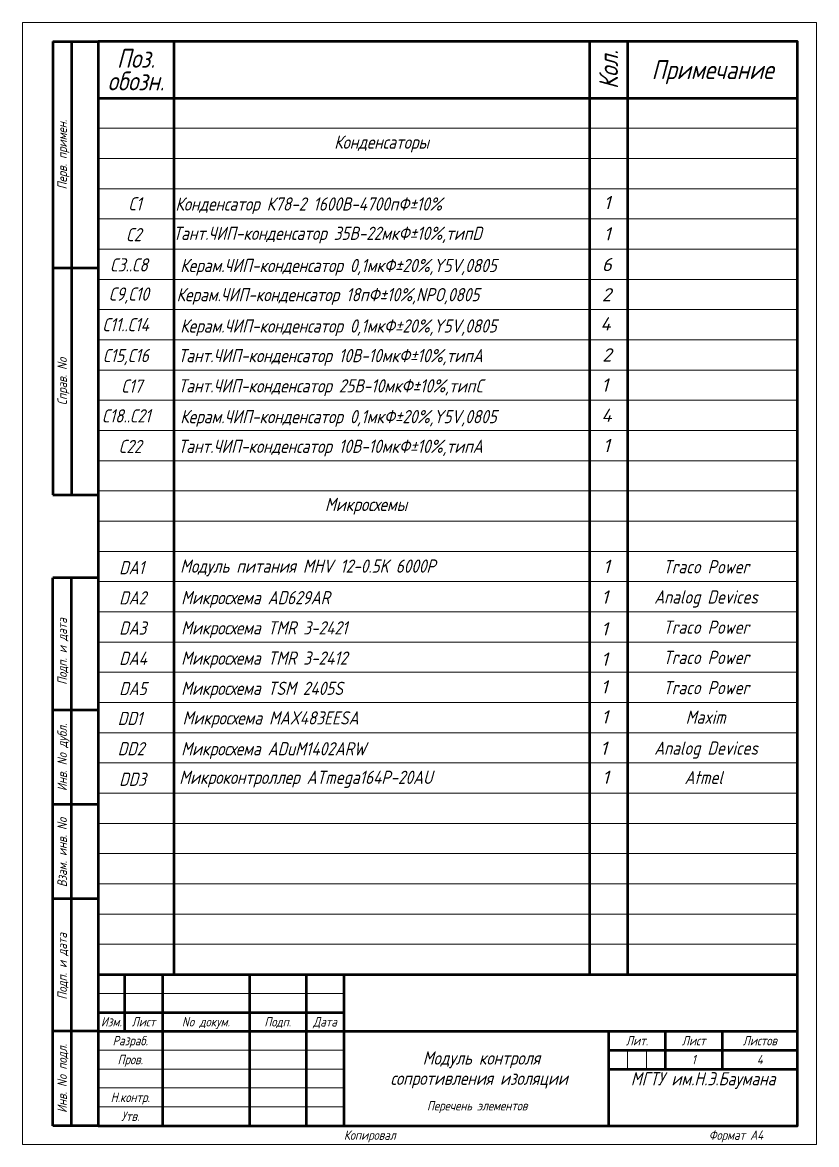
# Model space of a CAD drawing. Header units: millimetres. Extents: x 356 to 1673, y 166 to 463.
# Drawn here: x 803.1 to 1013.1, y 165.5 to 462.5 of the extents above; entities that cross this region are included whole.
import ezdxf
from ezdxf.enums import TextEntityAlignment as Align

# ---------------------------------------------------------------- set-up
doc = ezdxf.new("R2010")
doc.units = ezdxf.units.MM
for name, color, linetype, lineweight in [('OSN25', 2, 'Continuous', 20), ('OSN50', 3, 'Continuous', 50), ('TEXT', 1, 'Continuous', 30)]:
    doc.layers.add(name, color=color, linetype=linetype, lineweight=lineweight)
doc.styles.add('E', font='simplex.shx', dxfattribs={"width": 0.8, "oblique": 15})
doc.styles.add('E1', font='simplex.shx', dxfattribs={"oblique": 15})

msp = doc.modelspace()

# ---------------------------------------------------------------- linework, layer by layer
at = {"layer": 'OSN25'}
for p, q in [((823.08, 434.54), (1008.08, 434.54)), ((823.08, 426.54), (1008.08, 426.54)), ((823.08, 418.54), (1008.08, 418.54)), ((823.08, 410.54), (1008.08, 410.54)), ((823.08, 402.54), (1008.08, 402.54)), ((823.08, 394.54), (1008.08, 394.54)), ((823.08, 386.54), (1008.08, 386.54)), ((823.08, 378.54), (1008.08, 378.54)), ((823.08, 370.54), (1008.08, 370.54)), ((823.08, 362.54), (1008.08, 362.54)), ((823.08, 354.54), (1008.08, 354.54)), ((823.08, 346.54), (1008.08, 346.54)), ((823.08, 338.54), (1008.08, 338.54)), ((823.08, 330.54), (1008.08, 330.54)), ((823.08, 322.54), (1008.08, 322.54)), ((823.08, 314.54), (1008.08, 314.54)), ((823.08, 306.54), (1008.08, 306.54)), ((823.08, 298.54), (1008.08, 298.54)), ((823.08, 290.54), (1008.08, 290.54)), ((823.08, 282.54), (1008.08, 282.54)), ((823.08, 274.54), (1008.08, 274.54)), ((823.08, 266.54), (1008.08, 266.54)), ((823.08, 258.54), (1008.08, 258.54)), ((823.08, 250.54), (1008.08, 250.54)), ((823.08, 242.54), (1008.08, 242.54)), ((823.08, 234.54), (1008.08, 234.54)), ((823.08, 226.54), (1008.08, 226.54)), ((823.08, 218.54), (1008.08, 218.54)), ((823.08, 205.54), (888.08, 205.54)), ((823.08, 190.54), (888.08, 190.54)), ((963.08, 190.54), (963.08, 185.54)), ((968.08, 190.54), (968.08, 185.54)), ((823.08, 185.54), (888.08, 185.54)), ((823.08, 180.54), (888.08, 180.54)), ((823.08, 175.54), (888.08, 175.54))]:
    msp.add_line(p, q, dxfattribs=at)
msp.add_lwpolyline([(803.08, 165.54), (1013.08, 165.54), (1013.08, 462.54), (803.08, 462.54)], close=True, dxfattribs=at)
at = {"layer": 'OSN50'}
for p, q in [((811.08, 457.54), (823.08, 457.54)), ((816.08, 457.54), (816.08, 337.54)), ((843.08, 457.54), (843.08, 210.54)), ((953.08, 457.54), (953.08, 210.54)), ((963.08, 457.54), (963.08, 210.54)), ((823.08, 442.54), (1008.08, 442.54)), ((816.08, 170.54), (816.08, 315.54)), ((823.08, 210.54), (1008.08, 210.54)), ((830.08, 210.54), (830.08, 195.54)), ((840.08, 210.54), (840.08, 170.54)), ((863.08, 210.54), (863.08, 170.54)), ((878.08, 210.54), (878.08, 170.54)), ((888.08, 210.54), (888.08, 170.54)), ((823.08, 200.54), (888.08, 200.54)), ((823.08, 195.54), (888.08, 195.54)), ((888.08, 195.54), (1008.08, 195.54)), ((958.08, 195.54), (958.08, 170.54)), ((973.08, 195.54), (973.08, 185.54)), ((988.08, 195.54), (988.08, 185.54)), ((958.08, 190.54), (1008.08, 190.54)), ((958.08, 185.54), (1008.08, 185.54))]:
    msp.add_line(p, q, dxfattribs=at)
for points in [[(811.08, 457.54), (811.08, 337.54)], [(823.08, 397.54), (811.08, 397.54)], [(811.08, 337.54), (823.08, 337.54)], [(823.08, 315.54), (811.08, 315.54)], [(811.08, 170.54), (811.08, 315.54)], [(823.08, 280.54), (811.08, 280.54)], [(823.08, 255.54), (811.08, 255.54)], [(823.08, 230.54), (811.08, 230.54)], [(823.08, 195.54), (811.08, 195.54)], [(823.08, 170.54), (811.08, 170.54)]]:
    msp.add_lwpolyline(points, dxfattribs=at)
msp.add_lwpolyline([(823.08, 170.54), (1008.08, 170.54), (1008.08, 457.54), (823.08, 457.54)], close=True, dxfattribs=at)

# ---------------------------------------------------------------- texts
at = {"layer": 'TEXT', "style": 'E', "oblique": 15, "width": 0.8}
for s, height, p in [('Поз.', 5, (833.08, 453.04)), ('Примечание', 5, (985.58, 450.04)), ('обозн.', 5, (833.08, 447.05)), ('Конденсаторы', 3.5, (898.04, 430.86)), ('Микросхемы', 3.5, (893.94, 334.97)), ('Traco Power', 3.5, (983.87, 318.48)), ('Analog Devices', 3.5, (983.87, 310.48)), ('Traco Power', 3.5, (983.87, 302.48)), ('Traco Power', 3.5, (983.87, 294.48)), ('Traco Power', 3.5, (983.87, 286.48)), ('Maxim', 3.5, (983.76, 278.67)), ('Analog Devices', 3.5, (983.87, 270.48)), ('Atmel', 3.5, (983.22, 262.71)), ('Изм.', 2.5, (826.58, 198.04)), ('Лист', 2.5, (835.08, 198.04)), ('No докум.', 2.5, (851.58, 198.04)), ('Подп.', 2.5, (870.58, 198.04)), ('Дата', 2.5, (883.08, 198.04)), ('Разраб.', 2.5, (831.58, 193.04)), ('Лит.', 2.5, (965.58, 193.04)), ('Лист', 2.5, (980.58, 193.04)), ('Листов', 2.5, (998.08, 193.04)), ('Модуль контроля', 3.5, (924.45, 188.45)), ('Пров.', 2.5, (831.58, 188.04)), ('1', 2.5, (980.58, 188.04)), ('4', 2.5, (998.08, 188.04)), ('сопротивления изоляции', 3.5, (923.84, 183.08)), ('МГТУ им.Н.Э.Баумана', 3.5, (983.08, 182.96)), ('Н.контр.', 2.5, (831.58, 178.04)), ('Перечень элементов', 2.5, (923.33, 175.82)), ('Утв.', 2.5, (831.58, 173.04))]:
    msp.add_text(s, height=height, dxfattribs=at).set_placement(p, align=Align.MIDDLE_CENTER)
for s, height, p in [('Кол.', 5, (958.08, 450.04)), ('Перв. примен.', 2.5, (813.58, 427.54)), ('Справ. No', 2.5, (813.58, 367.54)), ('Подп. и дата', 2.5, (813.58, 296.04)), ('Инв. No дубл.', 2.5, (813.58, 268.03)), ('Взам. инв. No', 2.5, (813.58, 242.87)), ('Подп. и дата', 2.5, (813.58, 212.71)), ('Инв. No подл.', 2.5, (813.58, 183.04))]:
    msp.add_text(s, height=height, rotation=90, dxfattribs=at).set_placement(p, align=Align.MIDDLE_CENTER)
at = {"layer": 'TEXT', "style": 'E1', "oblique": 15, "width": 0.8}
for s, p in [('C1', (831.03, 412.8)), ('Конденсатор К78-2 1600В-4700пФ±10%%%', (843.52, 412.74)), ('C2', (830.42, 404.63)), ('Тант.ЧИП-конденсатор 35В-22мкФ±10%%%,типD', (842.95, 404.98)), ('C3..С8', (826.18, 396.63)), ('Керам.ЧИП-конденсатор 0,1мкФ±20%%%,Y5V,0805', (844.82, 396.46)), ('C9,С10', (825.84, 388.9)), ('Керам.ЧИП-конденсатор 18пФ±10%%%,NPO,0805', (843.84, 388.74)), ('C11..С14', (824.16, 380.8)), ('Керам.ЧИП-конденсатор 0,1мкФ±20%%%,Y5V,0805', (844.82, 380.46)), ('C15,С16', (824.27, 372.63)), ('Тант.ЧИП-конденсатор 10В-10мкФ±10%%%,типА', (844.3, 372.61)), ('C17', (829.14, 364.53)), ('Тант.ЧИП-конденсатор 25В-10мкФ±10%%%,типC', (844.3, 364.61)), ('C18..С21', (824.03, 356.67)), ('Керам.ЧИП-конденсатор 0,1мкФ±20%%%,Y5V,0805', (844.82, 356.46)), ('C22', (828.48, 348.56)), ('Тант.ЧИП-конденсатор 10В-10мкФ±10%%%,типА', (844.3, 348.61)), ('DA1', (828.65, 316.49)), ('Модуль питания MHV 12-0.5K 6000P', (844.77, 316.9)), ('DA2', (828.65, 308.49)), ('Микросхема AD629AR', (845.05, 308.55)), ('DA3', (828.65, 300.49)), ('Микросхема TMR 3-2421', (845.05, 300.55)), ('DA4', (828.65, 292.49)), ('Микросхема TMR 3-2412', (845.05, 292.55)), ('DA5', (828.65, 284.49)), ('Микросхема TSM 2405S', (845.05, 284.55)), ('DD1', (828.27, 276.57)), ('Микросхема MAX483EESA', (845.42, 276.72)), ('DD2', (828.27, 268.57)), ('Микросхема ADuM1402ARW', (845.05, 268.55)), ('Микроконтроллер ATmega164P-20AU', (844.54, 260.99)), ('DD3', (828.65, 260.49))]:
    msp.add_text(s, height=3.5, dxfattribs=at).set_placement(p)
at = {"layer": 'TEXT', "style": 'E1', "oblique": 15}
for s, p in [('1', (956.79, 413.11)), ('1', (956.82, 404.83)), ('6', (956.31, 396.72)), ('2', (956.31, 388.72)), ('4', (955.91, 381.04)), ('2', (956.42, 372.79)), ('1', (956.18, 364.83)), ('4', (956.18, 356.83)), ('1', (956.63, 348.83)), ('1', (956.63, 316.83)), ('1', (956.19, 308.72)), ('1', (956.13, 300.29)), ('1', (956.13, 292.29)), ('1', (956.04, 284.92)), ('1', (956.17, 276.97)), ('1', (955.89, 268.69)), ('1', (956.4, 261.02))]:
    msp.add_text(s, height=3.5, dxfattribs=at).set_placement(p)
at = {"layer": 'TEXT', "linetype": 'Continuous', "style": 'E', "oblique": 15, "width": 0.8}
for s, p in [('Формат A4', (984.58, 166.79)), ('Копировал', (888.08, 166.79))]:
    msp.add_text(s, height=2.5, dxfattribs=at).set_placement(p)

doc.saveas('drawing.dxf')
